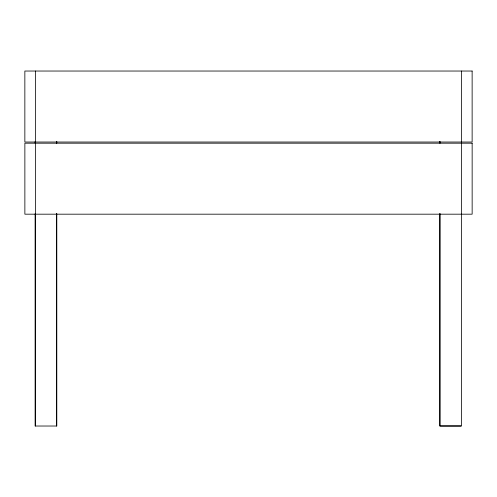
<?xml version="1.0" encoding="UTF-8"?>
<svg xmlns="http://www.w3.org/2000/svg" width="497" height="497" viewBox="0 0 497 497"><rect width="100%" height="100%" fill="white"/><g stroke="black" fill="none" stroke-linecap="round" stroke-linejoin="round"><path stroke-width="0.75" d="M460.924 425.966L439.621 425.966L439.621 213.592M461.483 71.034L461.483 426.022L440.18 426.022L440.18 213.648M440.18 141.564L440.18 143.117M439.621 141.515L439.621 143.061M56.801 141.564L56.801 143.117M56.801 213.648L56.801 426.022L35.119 426.022L35.119 213.648M56.416 141.564L56.416 143.117M56.416 213.648L56.416 426.022M35.498 71.034L35.498 426.022M35.119 141.564L35.119 143.117M472.131 71.034L24.85 71.034L24.85 142.03L472.131 142.03L472.131 71.034M472.15 143.186L24.869 143.186L24.869 214.182L472.15 214.182L472.15 143.186"/></g></svg>
